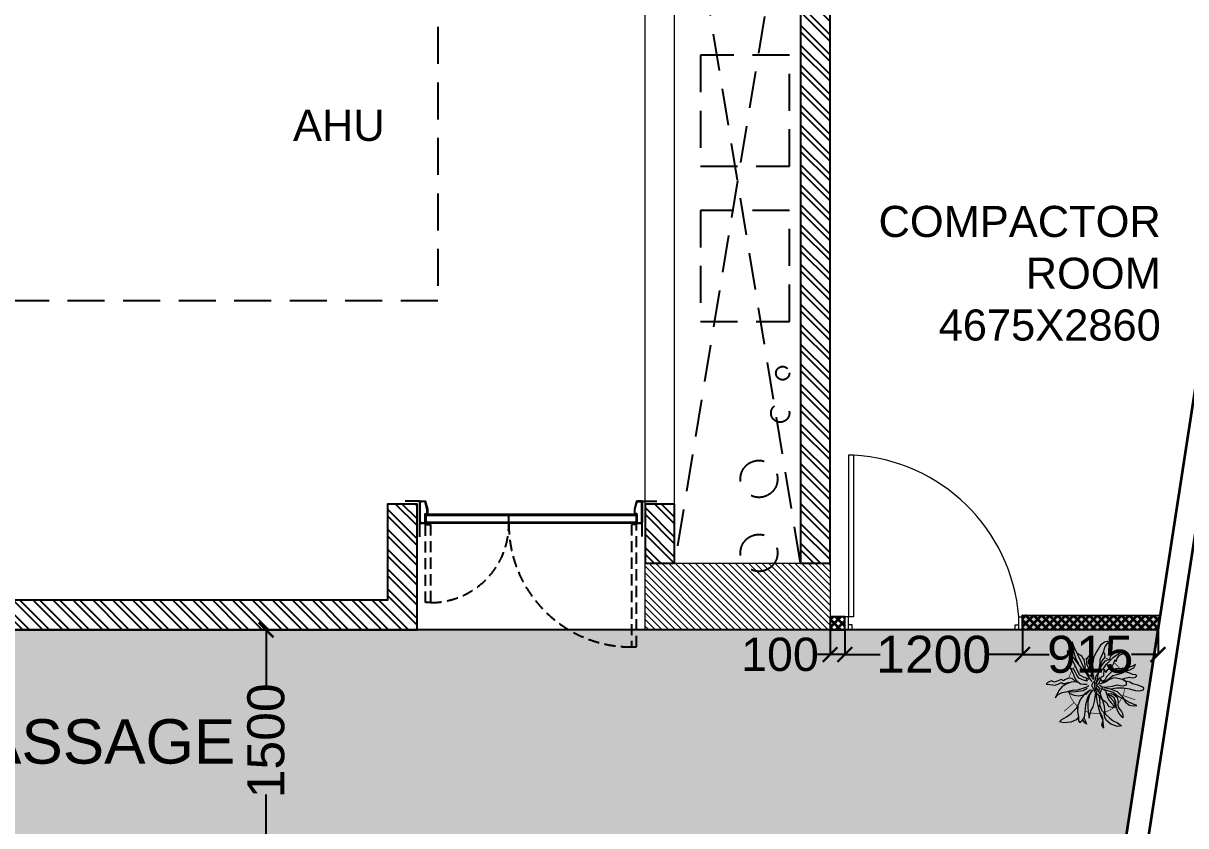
# Model space of a CAD drawing. Header units: millimetres. Extents: x 263321 to 4958806, y 33647 to 987811.
# Drawn here: x 2407852 to 2415704, y 467059 to 472483 of the extents above; entities that cross this region are included whole.
import ezdxf

# ---------------------------------------------------------------- set-up
doc = ezdxf.new("R2010")
doc.units = ezdxf.units.MM
doc.header["$PDMODE"] = 3
doc.linetypes.add('HIDDEN', pattern=[0.375, 0.25, -0.125])
for name, color, linetype, lineweight in [('A-GYPSUM PARTITION', 250, 'Continuous', 35), ('A-INDOOR PLANTS', 84, 'Continuous', 5), ('A-PLAN-COLUMN', 3, 'Continuous', 0), ('A-PLAN-RCC-HATCH', 8, 'Continuous', 13), ('A-PLAN-THIN', 251, 'Continuous', 15), ('Base 7th & 9th', 250, 'Continuous', 35), ('Doors', 7, 'Continuous', 13), ('I-FHP-G', 5, 'Continuous', 18)]:
    doc.layers.add(name, color=color, linetype=linetype, lineweight=lineweight)
for name, color, linetype in [('A-PLAN-DOOR', 7, 'Continuous'), ('A-PLAN-HIDDEN', 1, 'HIDDEN'), ('A-PLAN-WALL', 6, 'Continuous'), ('A-PLAN-WALL HATCH', 8, 'Continuous'), ('BULKHEAD', 253, 'HIDDEN'), ('CH - MAN', 8, 'Continuous'), ('DOOR', 5, 'Continuous'), ('FLOORING TOA', 7, 'Continuous'), ('PARTITION DIM.', 250, 'Continuous'), ('PARTITION GYPSUM', 250, 'Continuous'), ('TEXT', 250, 'Continuous')]:
    doc.layers.add(name, color=color, linetype=linetype)
doc.styles.add('ARIAL', font='arial.ttf')
doc.styles.get("Standard").update_dxf_attribs({"font": 'arial.ttf'})
doc.styles.add('TEXT @ 150', font='arial.ttf', dxfattribs={"height": 225})
doc.dimstyles.new('DIM @ 150', dxfattribs={"dimtxt": 225, "dimasz": 100, "dimexe": 1, "dimexo": 0, "dimgap": 0.5, "dimtad": 0, "dimdec": 0, "dimzin": 0, "dimdsep": 46, "dimtxsty": 'TEXT @ 150', "dimblk": 'ARCHTICK', "dimcen": -2, "dimclrd": 8, "dimclre": 8, "dimclrt": 7, "dimadec": 0, "dimazin": 0, "dimtfac": 1, "dimtdec": 0, "dimtofl": 0, "dimtmove": 0, "dimatfit": 3, "dimldrblk": 'OPEN90', "dimfxl": 1, "dimtolj": 1, "dimtzin": 0, "dimlwd": -1, "dimlwe": -1, "dimarcsym": 0})
pattern_1 = [(315, (-36049.69, -291334.46), (67.35192, 67.35192), []), (315, (-36049.69, -291379.36), (67.35192, 67.35192), [])]
pattern_2 = [(45, (13069.08, -8478.743), (-26.94076836, 26.94076836), []), (135, (13069.08, -8478.743), (-26.94076836, -26.94076836), [])]

# ---------------------------------------------------------------- blocks, each defined once
blk = doc.blocks.new('A$C3F28102C')
at = {"layer": 'A-PLAN-DOOR'}
h = blk.add_hatch(dxfattribs=at)
h.set_pattern_fill('ANSI31', color=256, style=0)
h.set_pattern_definition([(315, (-1529.3283, 1000.1135), (-0.44194174, -0.44194174), [])])
h.paths.add_polyline_path([(1.3, -14.9), (0, -14.9), (0, 0), (1.3, 0)])
h.paths.add_polyline_path([(1.3, 0.2), (1.3, 0), (0, 0), (0, 1.1, 0.115729)])
h.paths.add_polyline_path([(4.9, -14.9), (3.6, -14.9), (3.6, 0), (4.9, 0)])
h.paths.add_polyline_path([(4.9, 0), (3.6, 0), (3.6, 0.2, 0.115729), (4.9, 1.1)])
at = {"layer": 'A-PLAN-DOOR', "color": 2}
for points in [[(1.3, 0.2), (1.3, -14.9), (0, -14.9), (0, 1.1)], [(3.6, 0.2), (3.6, -14.9), (4.9, -14.9), (4.9, 1.1)]]:
    blk.add_lwpolyline(points, dxfattribs=at)
for radius in [3.42, 2.42]:
    blk.add_circle((2.5, 3.4), radius, dxfattribs=at)
blk = doc.blocks.new('Door 1500 mm')
at = {"layer": 'A-PLAN-DOOR'}
for p, q in [((-749, 144.7), (-749, 149.7)), ((749, 144.7), (749, 149.7)), ((710.4, 59.9), (-710.4, 59.9)), ((-710.4, 59.9), (-710.4, 0)), ((710.4, 53.4), (-710.4, 53.4)), ((710.4, 6.5), (-710.4, 6.5)), ((710.4, 0), (-710.4, 0)), ((-150, 0), (-150, 53.4)), ((710.4, 59.9), (710.4, 0))]:
    blk.add_line(p, q, dxfattribs=at)
for points in [[(-750, -90.3), (-750, -90.3), (-750, 149.7), (-851, 149.7)], [(750, -89.3), (750, 149.7), (851, 149.7)]]:
    blk.add_lwpolyline(points, dxfattribs=at)
for points in [[(-750, 8), (-749, 8), (-749, 141.7), (-750, 141.7)], [(-747.5, 1.5), (-715.6, 1.5), (-715.6, 63.4), (-700.6, 63.4), (-700.6, 94.6), (-715.2, 148.2), (-747.5, 148.2), (-747.5, 139.7), (-749, 139.7), (-749, 141.7), (-749, 149.7), (-714.1, 149.7), (-699.1, 94.8), (-699.1, 61.9), (-714.1, 61.9), (-714.1, 0), (-749, 0), (-749, 10), (-747.5, 10)], [(747.5, 1.5), (715.6, 1.5), (715.6, 63.4), (700.6, 63.4), (700.6, 94.6), (715.2, 148.2), (747.5, 148.2), (747.5, 139.7), (749, 139.7), (749, 141.7), (749, 149.7), (714.1, 149.7), (699.1, 94.8), (699.1, 61.9), (714.1, 61.9), (714.1, 0), (749, 0), (749, 10), (747.5, 10)], [(750, 8), (749, 8), (749, 141.7), (750, 141.7)]]:
    blk.add_lwpolyline(points, close=True, dxfattribs=at)
at = {"layer": 'A-PLAN-DOOR', "linetype": 'HIDDEN', "ltscale": 300}
for points in [[(-711.8, -7), (-678.8, -7), (-678.8, -534.8), (-711.8, -534.8)], [(711.8, -7), (678.8, -7), (678.8, -835.8), (711.8, -835.8)]]:
    blk.add_lwpolyline(points, close=True, dxfattribs=at)
for centre, radius, start, end in [((-678.8, -7), 528.9, 270, 0.75702), ((678.8, -7), 828.8, 179.51698, 270)]:
    blk.add_arc(centre, radius, start, end, dxfattribs=at)
at = {"layer": 'A-PLAN-DOOR', "extrusion": (0, 0, -1), "yscale": 0.9981851179673188, "zscale": -0.9981851179673188, "rotation": 180}
for p, xscale in [((714.1, 0), 0.9981851179673188), ((-714.1, 0), -0.9981851179673188)]:
    blk.add_blockref('A$C3F28102C', p, dxfattribs=dict(at, xscale=xscale))
blk = doc.blocks.new('AHU-3')
at = {"layer": 'A-PLAN-RCC-HATCH'}
h = blk.add_hatch(dxfattribs=at)
h.set_pattern_fill('ANSI31', color=256, scale=10, angle=360, style=0)
h.set_pattern_definition([(135, (405105.024, 180271.313), (22.4506403, 22.4506403), [])])
h.paths.add_polyline_path([(4000.3, -3384.5), (4000.3, -3834.5), (2750.3, -3834.5), (2750.3, -3384.5)])
at = {"layer": 'A-PLAN-WALL HATCH'}
h = blk.add_hatch(dxfattribs=at)
h.set_pattern_fill('ANSI32', color=256, scale=10, angle=-90, style=0)
h.set_pattern_definition(pattern_1)
h.paths.add_polyline_path([(-2549.7, 1790.5), (-2549.7, -2834.5), (-2349.7, -2834.5), (-2349.7, 1790.5)])
h = blk.add_hatch(dxfattribs=at)
h.set_pattern_fill('ANSI32', color=256, scale=10, angle=-90, style=0)
h.set_pattern_definition(pattern_1)
h.paths.add_polyline_path([(4000.3, 1790.5), (3800.3, 1790.5), (3800.3, -3384.5), (4000.3, -3384.5)])
h = blk.add_hatch(dxfattribs=at)
h.set_pattern_fill('ANSI32', color=256, scale=10, angle=-90, style=0)
h.set_pattern_definition(pattern_1)
h.paths.add_polyline_path([(-1549.7, -3834.5), (1210.3, -3834.5), (1210.3, -2984.5), (1010.3, -2984.5), (1010.3, -3634.5), (-1549.7, -3634.5)])
h = blk.add_hatch(dxfattribs=at)
h.set_pattern_fill('ANSI32', color=256, scale=10, angle=-90, style=0)
h.set_pattern_definition(pattern_1)
h.paths.add_polyline_path([(2950.3, -3384.5), (2950.3, -2984.5), (2750.3, -2984.5), (2750.3, -3384.5)])
at = {"layer": 'A-PLAN-COLUMN'}
blk.add_lwpolyline([(4000.3, -3384.5), (4000.3, -3834.5), (2750.3, -3834.5), (2750.3, -3384.5)], close=True, dxfattribs=at)
at = {"layer": 'A-PLAN-HIDDEN', "ltscale": 1000}
for p, q in [((3800.3, 1790.5), (2950.3, -3384.5)), ((3800.3, -3384.5), (2950.3, 1790.5))]:
    blk.add_line(p, q, dxfattribs=at)
for points in [[(3725.3, 1549.9), (3125.3, 1549.9), (3125.3, 349.9), (3725.3, 349.9)], [(1350.3, 990.5), (1350.3, -1609.5), (-1549.7, -1609.5), (-1549.7, 990.5)], [(3725.3, 49.6), (3125.3, 49.6), (3125.3, -700.4), (3725.3, -700.4)], [(3725.3, -1000), (3125.3, -1000), (3125.3, -1750), (3725.3, -1750)]]:
    blk.add_lwpolyline(points, close=True, dxfattribs=at)
for centre, radius in [((3680.2, -2099.3), 45.1), ((3663.5, -2369), 61.9), ((3520.3, -2814.1), 125), ((3520.3, -3314.1), 125)]:
    blk.add_circle(centre, radius, dxfattribs=at)
at = {"layer": 'A-PLAN-THIN'}
for p, q in [((2750.3, -2984.5), (2750.3, 1790.5)), ((2950.3, -2984.5), (2950.3, 1790.5))]:
    blk.add_line(p, q, dxfattribs=at)
at = {"layer": 'A-PLAN-WALL'}
for points in [[(-2549.7, 1790.5), (-2549.7, -2834.5), (-2349.7, -2834.5), (-2349.7, 1790.5), (-2549.7, 1790.5)], [(4000.3, 1790.5), (3800.3, 1790.5), (3800.3, -3384.5), (4000.3, -3384.5), (4000.3, 1790.5)], [(-1549.7, -3834.5), (1210.3, -3834.5), (1210.3, -2984.5), (1010.3, -2984.5), (1010.3, -3634.5), (-1549.7, -3634.5), (-1549.7, -3834.5)], [(2950.3, -3384.5), (2950.3, -2984.5), (2750.3, -2984.5), (2750.3, -3384.5), (2950.3, -3384.5)]]:
    blk.add_lwpolyline(points, dxfattribs=at)
at = {"layer": 'A-PLAN-DOOR'}
blk.add_blockref('Door 1500 mm', (1980.3, -3114.2), dxfattribs=at)
blk = doc.blocks.new('A$C78767D9F')
at = {"layer": 'Doors'}
for p, q in [((-81.2, 881.2), (-81.2, 900)), ((-14.4, 900), (-81.2, 900)), ((-14.4, 862.5), (-14.4, 900)), ((-14.4, 881.2), (-81.2, 881.2)), ((-40.6, 862.5), (-40.6, 881.2)), ((-14.4, 862.5), (-40.6, 862.5)), ((-900, 43.8), (-80.4, 43.8)), ((-900, 43.8), (-900, 18.8)), ((-900, 18.8), (-80.4, 18.8)), ((-81.2, 18.8), (-81.2, 0)), ((-14.4, 18.8), (-81.2, 18.8)), ((-14.4, 0), (-81.2, 0)), ((-80.4, 43.8), (-80.4, 18.8)), ((-14.4, 37.5), (-40.6, 37.5)), ((-40.6, 37.5), (-40.6, 18.8)), ((-14.4, 37.5), (-14.4, 0))]:
    blk.add_line(p, q, dxfattribs=at)
blk.add_arc((-9.4, -8), 892.1, 94.62081, 176.67471, dxfattribs=at)
blk = doc.blocks.new('A$C43C9543C')
at = {"layer": 'I-FHP-G', "linetype": 'ByBlock'}
blk.add_line((0, 0, 953.6), (0, 900, 953.6), dxfattribs=at)
at = {"layer": 'DOOR', "xscale": 0.9999929688532574, "yscale": 0.9999929688532574, "zscale": 0.9999929688532574, "rotation": 180}
blk.add_blockref('A$C78767D9F', (-14.4, 900, 953.6), dxfattribs=at)
blk = doc.blocks.new('PLANT_10')
at = {"layer": 'A-INDOOR PLANTS', "linetype": 'ByBlock', "lineweight": -2}
for p, q in [((13664.3, 7933.64), (13665.55, 7933.86)), ((13665.52, 7932.8), (13664.3, 7933.64)), ((13666.85, 7932.15), (13665.52, 7932.8)), ((13665.55, 7933.86), (13667.57, 7933.17)), ((13668.06, 7931.25), (13666.85, 7932.15)), ((13667.57, 7933.17), (13668.91, 7932.09)), ((13668.91, 7932.09), (13669.44, 7931.17)), ((13669.84, 7934.37), (13670.24, 7933.69)), ((13670, 7933.37), (13669.84, 7934.37)), ((13669.92, 7931.93), (13670.2, 7930.88)), ((13670.17, 7931.75), (13670, 7933.37)), ((13670.38, 7933.32), (13670.09, 7932.38)), ((13670.71, 7930.64), (13670.17, 7931.75)), ((13670.24, 7933.69), (13670.38, 7933.32)), ((13675.61, 7931.79), (13675.07, 7933.15)), ((13675.07, 7933.15), (13675.52, 7932.79)), ((13675.52, 7932.79), (13676.24, 7931.75)), ((13675.74, 7931.48), (13675.61, 7931.79)), ((13676.35, 7932.06), (13675.7, 7930.98)), ((13677.08, 7932.65), (13676.35, 7932.06)), ((13677.47, 7932.1), (13677.08, 7932.65)), ((13677.51, 7930.91), (13677.47, 7932.1)), ((13677.63, 7931.1), (13678.23, 7931.81)), ((13678.23, 7931.81), (13679.84, 7932.55)), ((13679.84, 7932.55), (13681.95, 7932.8)), ((13682.61, 7931.75), (13681.13, 7930.96)), ((13681.95, 7932.8), (13683.34, 7932.46)), ((13683.34, 7932.46), (13682.61, 7931.75)), ((13663.89, 7930.62), (13663.94, 7931.25)), ((13663.98, 7929.88), (13663.89, 7930.62)), ((13663.94, 7931.25), (13664.46, 7930.64)), ((13664.31, 7929.26), (13663.98, 7929.88)), ((13664.83, 7928.65), (13664.31, 7929.26)), ((13664.46, 7930.64), (13665.11, 7929.79)), ((13665.28, 7928.1), (13664.83, 7928.65)), ((13665.11, 7929.79), (13665.57, 7928.86)), ((13665.49, 7927.36), (13665.28, 7928.1)), ((13665.57, 7928.86), (13665.92, 7927.75)), ((13666.78, 7926.15), (13666.1, 7928.13)), ((13666.41, 7927.95), (13667.1, 7928.09)), ((13666.55, 7927.7), (13666.41, 7927.95)), ((13667.1, 7928.09), (13668.23, 7927.82)), ((13669.22, 7930.1), (13668.06, 7931.25)), ((13669.5, 7929.11), (13669.22, 7930.1)), ((13669.44, 7931.17), (13669.67, 7929.74)), ((13669.61, 7927.61), (13669.5, 7929.11)), ((13669.67, 7929.74), (13670.38, 7928.94)), ((13670.2, 7930.88), (13670.87, 7929.52)), ((13670.38, 7928.94), (13670.87, 7927.46)), ((13671.34, 7928.22), (13670.71, 7930.64)), ((13671.22, 7927.97), (13670.89, 7926.71)), ((13671.83, 7926.61), (13671.34, 7928.22)), ((13672.98, 7927.9), (13672.59, 7926.26)), ((13673.75, 7929.11), (13672.98, 7927.9)), ((13674.25, 7931.31), (13673.75, 7929.11)), ((13674.5, 7929.32), (13674.25, 7931.31)), ((13674.66, 7928.01), (13674.5, 7929.32)), ((13674.66, 7926.07), (13674.66, 7928.01)), ((13675.33, 7928.59), (13675.25, 7927.09)), ((13675.7, 7930.98), (13675.33, 7928.59)), ((13677.81, 7929.36), (13677.51, 7930.91)), ((13677.68, 7927.48), (13677.81, 7929.36)), ((13678.15, 7928.3), (13677.74, 7927.54)), ((13679.73, 7929.85), (13678.15, 7928.3)), ((13681.13, 7930.96), (13679.73, 7929.85)), ((13660.8, 7927.59), (13659.68, 7927.43)), ((13659.68, 7927.43), (13660.5, 7927.14)), ((13660.5, 7927.14), (13661.89, 7926.5)), ((13661.87, 7927.37), (13660.8, 7927.59)), ((13663.15, 7926.41), (13661.87, 7927.37)), ((13661.89, 7926.5), (13663.36, 7925.67)), ((13664.14, 7924.69), (13663.15, 7926.41)), ((13663.93, 7925.43), (13665.64, 7924.49)), ((13665.68, 7923.17), (13664.14, 7924.69)), ((13665.34, 7926.29), (13665.49, 7927.36)), ((13665.63, 7924.92), (13665.34, 7926.29)), ((13666.59, 7924.2), (13665.63, 7924.92)), ((13665.64, 7924.49), (13666.92, 7923.46)), ((13665.92, 7927.75), (13666.08, 7926.44)), ((13666.08, 7926.44), (13666.56, 7925.08)), ((13667.52, 7926.61), (13666.55, 7927.7)), ((13666.56, 7925.08), (13667.46, 7924.48)), ((13667.75, 7925.11), (13666.78, 7926.15)), ((13667.46, 7924.48), (13668.78, 7924.02)), ((13668.16, 7925.94), (13667.52, 7926.61)), ((13668.46, 7924.26), (13667.75, 7925.11)), ((13668.63, 7925.01), (13668.16, 7925.94)), ((13668.23, 7927.82), (13668.63, 7926.95)), ((13668.63, 7926.95), (13668.89, 7926.59)), ((13668.78, 7924.21), (13668.63, 7925.01)), ((13668.89, 7926.59), (13669.47, 7926.23)), ((13669.47, 7926.23), (13670.42, 7925.51)), ((13670.3, 7925.56), (13669.61, 7927.61)), ((13670.91, 7923.83), (13670.3, 7925.56)), ((13670.42, 7925.51), (13670.77, 7924.58)), ((13670.77, 7924.58), (13670.8, 7923.45)), ((13670.89, 7926.71), (13671.08, 7924.65)), ((13671.08, 7924.65), (13671.73, 7923.79)), ((13672.14, 7924.62), (13671.83, 7926.61)), ((13672.06, 7923.18), (13672.14, 7924.62)), ((13672.45, 7924.82), (13672.17, 7923.5)), ((13672.59, 7926.26), (13672.45, 7924.82)), ((13674.69, 7924.95), (13673.26, 7922.65)), ((13674.15, 7924.18), (13674.66, 7926.07)), ((13675.25, 7927.09), (13674.69, 7924.95)), ((13676.27, 7924.31), (13675.1, 7923.9)), ((13675.72, 7924.04), (13676.86, 7925.51)), ((13677.52, 7924.47), (13676.27, 7924.31)), ((13676.86, 7925.51), (13677.68, 7927.48)), ((13678.84, 7924.26), (13677.52, 7924.47)), ((13683.45, 7922.71), (13684.69, 7925.06)), ((13684.69, 7925.06), (13683.72, 7924.1)), ((13657.58, 7922.61), (13657.47, 7922.11)), ((13657.47, 7922.11), (13657.98, 7921.75)), ((13658.75, 7922.96), (13657.58, 7922.61)), ((13657.98, 7921.75), (13659.37, 7921.23)), ((13660.13, 7922.88), (13658.75, 7922.96)), ((13659.37, 7921.23), (13661.01, 7920.78)), ((13661.89, 7922.37), (13660.13, 7922.88)), ((13661.01, 7920.78), (13661.83, 7920.31)), ((13663.84, 7922.05), (13661.89, 7922.37)), ((13663.8, 7921.43), (13662.81, 7921.09)), ((13662.81, 7921.09), (13662.83, 7920.27)), ((13664.68, 7921.27), (13663.8, 7921.43)), ((13665.78, 7921.99), (13663.84, 7922.05)), ((13665.62, 7921.11), (13664.68, 7921.27)), ((13667.05, 7921.53), (13665.62, 7921.11)), ((13667.77, 7922.3), (13665.68, 7923.17)), ((13667.58, 7922.29), (13665.78, 7921.99)), ((13667.48, 7923.79), (13666.59, 7924.2)), ((13666.92, 7923.46), (13668.56, 7922.95)), ((13668.6, 7921.76), (13667.05, 7921.53)), ((13668.73, 7923.83), (13667.48, 7923.79)), ((13669.6, 7921.92), (13667.77, 7922.3)), ((13668.56, 7922.95), (13670.21, 7922.37)), ((13670.04, 7921.8), (13668.6, 7921.76)), ((13669.19, 7922.84), (13668.78, 7924.21)), ((13670.21, 7922.37), (13669.19, 7922.84)), ((13669.27, 7920.34), (13670.76, 7920.76)), ((13671.05, 7921.21), (13670.04, 7921.8)), ((13670.8, 7923.45), (13670.51, 7922.57)), ((13670.51, 7922.57), (13670.59, 7922.07)), ((13670.76, 7920.76), (13671.63, 7920.91)), ((13671.43, 7923.29), (13670.91, 7923.83)), ((13671.13, 7922.84), (13671.09, 7922.15)), ((13671.09, 7922.15), (13671.48, 7921.72)), ((13671.18, 7923.34), (13671.13, 7922.84)), ((13671.62, 7923.1), (13671.18, 7923.34)), ((13671.81, 7921.11), (13671.26, 7920.59)), ((13671.48, 7921.72), (13671.99, 7921.43)), ((13671.64, 7922.67), (13671.62, 7923.1)), ((13672.22, 7921.87), (13671.64, 7922.67)), ((13672.13, 7920.93), (13671.68, 7919.17)), ((13672.23, 7921.5), (13671.81, 7921.11)), ((13671.96, 7920.24), (13672.13, 7920.93)), ((13671.99, 7921.43), (13672.23, 7921.5)), ((13672.41, 7921.94), (13672.06, 7923.18)), ((13672.39, 7922.69), (13672.67, 7923.45)), ((13672.6, 7921.76), (13672.39, 7922.69)), ((13672.5, 7923.07), (13672.96, 7922.33)), ((13672.63, 7920.7), (13672.6, 7921.76)), ((13672.96, 7922.33), (13673.37, 7921.28)), ((13673.37, 7921.28), (13673.08, 7920.52)), ((13673.26, 7922.65), (13674.15, 7924.18)), ((13673.83, 7922.61), (13675.72, 7924.04)), ((13675.1, 7923.9), (13673.83, 7922.61)), ((13674.98, 7921.77), (13674.36, 7921.37)), ((13675.88, 7920.92), (13674.81, 7920.89)), ((13674.9, 7922.2), (13676.06, 7922.99)), ((13676.34, 7922.25), (13674.98, 7921.77)), ((13676.88, 7920.82), (13675.88, 7920.92)), ((13676.06, 7922.99), (13678.3, 7923.31)), ((13677.83, 7922.6), (13676.34, 7922.25)), ((13677.71, 7920.16), (13676.88, 7920.82)), ((13679.32, 7922.77), (13677.83, 7922.6)), ((13678.3, 7923.31), (13680.55, 7923.37)), ((13680.16, 7923.8), (13678.84, 7924.26)), ((13681.24, 7923.21), (13679.32, 7922.77)), ((13679.71, 7920.28), (13681.07, 7920.83)), ((13680.55, 7923.37), (13680.16, 7923.8)), ((13681.07, 7920.83), (13682.48, 7921.62)), ((13682.55, 7923.5), (13681.24, 7923.21)), ((13682.48, 7921.62), (13683.45, 7922.71)), ((13683.72, 7924.1), (13682.55, 7923.5)), ((13683.57, 7920.84), (13682.83, 7920.44)), ((13684.62, 7921.25), (13683.57, 7920.84)), ((13685.5, 7921.09), (13684.62, 7921.25)), ((13686.31, 7920.99), (13685.5, 7921.09)), ((13687.38, 7920.89), (13686.31, 7920.99)), ((13686.83, 7920.31), (13687.38, 7920.89)), ((13660.07, 7918.81), (13659.64, 7918.36)), ((13659.64, 7918.36), (13659.9, 7918.06)), ((13659.9, 7918.06), (13660.84, 7917.9)), ((13660.87, 7918.96), (13660.07, 7918.81)), ((13660.84, 7917.9), (13662.11, 7917.44)), ((13661.88, 7918.81), (13660.87, 7918.96)), ((13661.83, 7920.31), (13663.03, 7920.03)), ((13663.31, 7919.04), (13661.88, 7918.81)), ((13662.11, 7917.44), (13663.3, 7917.1)), ((13662.83, 7920.27), (13663.86, 7919.55)), ((13664.23, 7917.5), (13663.06, 7916.97)), ((13664.11, 7919.31), (13663.31, 7919.04)), ((13663.86, 7919.55), (13664.86, 7919.27)), ((13665.78, 7917.92), (13664.23, 7917.5)), ((13664.86, 7919.27), (13666.62, 7918.95)), ((13666.96, 7918.21), (13665.78, 7917.92)), ((13666.62, 7918.95), (13668.04, 7919.49)), ((13668.12, 7919.18), (13666.96, 7918.21)), ((13667.18, 7916.97), (13667.91, 7917.68)), ((13667.91, 7917.68), (13668.95, 7918.64)), ((13668.04, 7919.49), (13669.27, 7920.34)), ((13669.16, 7919.84), (13668.12, 7919.18)), ((13669.17, 7917.34), (13668.57, 7916.44)), ((13668.95, 7918.64), (13669.3, 7919.47)), ((13670.21, 7920.25), (13669.16, 7919.84)), ((13669.64, 7916.29), (13669.17, 7917.34)), ((13669.3, 7919.47), (13669.66, 7919.79)), ((13669.7, 7918.36), (13669.64, 7916.29)), ((13669.66, 7919.79), (13670.28, 7920)), ((13670.51, 7918.69), (13669.7, 7918.36)), ((13670.99, 7917.21), (13669.83, 7916.11)), ((13670.28, 7920), (13670.74, 7919.32)), ((13670.74, 7919.32), (13670.51, 7918.69)), ((13671.26, 7920.59), (13670.79, 7919.64)), ((13670.79, 7919.64), (13670.87, 7919.02)), ((13670.87, 7919.02), (13671.48, 7919.53)), ((13671.3, 7917.34), (13671.14, 7916.21)), ((13672.07, 7918.49), (13671.3, 7917.34)), ((13671.68, 7919.17), (13671.35, 7917.59)), ((13671.48, 7919.53), (13671.96, 7920.24)), ((13672.41, 7919.94), (13672.07, 7918.49)), ((13672.59, 7920.01), (13672.63, 7920.7)), ((13673.08, 7920.52), (13672.59, 7920.01)), ((13672.59, 7920.01), (13672.59, 7920.01)), ((13672.8, 7919.26), (13673.05, 7919.46)), ((13673.23, 7917.34), (13672.81, 7919.14)), ((13673.05, 7919.46), (13673.38, 7918.65)), ((13673.38, 7918.65), (13673.05, 7917.27)), ((13673.05, 7917.27), (13673.39, 7916.28)), ((13673.14, 7916.33), (13673.23, 7917.34)), ((13673.34, 7920.09), (13674.25, 7918.87)), ((13673.62, 7916.97), (13673.65, 7918.1)), ((13673.65, 7918.1), (13674.07, 7918.55)), ((13674.07, 7918.55), (13674.59, 7917.88)), ((13674.25, 7918.87), (13675.37, 7917.15)), ((13674.36, 7919.37), (13675.18, 7919.27)), ((13675.06, 7918.96), (13674.36, 7919.37)), ((13674.59, 7917.88), (13675.45, 7916.53)), ((13674.84, 7920.01), (13675.66, 7919.79)), ((13675.18, 7919.27), (13674.84, 7920.01)), ((13675.88, 7918.73), (13675.06, 7918.96)), ((13675.66, 7919.79), (13676.48, 7919.5)), ((13677.21, 7918.02), (13675.88, 7918.73)), ((13676.48, 7919.5), (13677.37, 7919.03)), ((13677.74, 7917.16), (13677.21, 7918.02)), ((13677.37, 7919.03), (13678.02, 7918.11)), ((13677.64, 7920.41), (13678.21, 7920.24)), ((13678.35, 7919.62), (13677.71, 7920.16)), ((13678.02, 7918.11), (13678.55, 7917.12)), ((13678.21, 7920.24), (13679.71, 7920.28)), ((13678.88, 7918.7), (13678.35, 7919.62)), ((13678.4, 7920.12), (13679.43, 7919.21)), ((13679.16, 7917.64), (13678.88, 7918.7)), ((13679.63, 7916.72), (13679.16, 7917.64)), ((13679.43, 7919.21), (13680.56, 7919.12)), ((13680.7, 7920.44), (13679.83, 7920.29)), ((13680.56, 7919.12), (13681.67, 7919.59)), ((13681.63, 7920.72), (13680.7, 7920.44)), ((13682.32, 7920.68), (13681.63, 7920.72)), ((13681.67, 7919.59), (13682.09, 7919.92)), ((13682.09, 7919.92), (13682.86, 7919.5)), ((13682.83, 7920.44), (13682.32, 7920.68)), ((13682.86, 7919.5), (13683.72, 7919.84)), ((13683.72, 7919.84), (13684.96, 7920.26)), ((13684.96, 7920.26), (13685.72, 7919.9)), ((13685.72, 7919.9), (13686.83, 7920.31)), ((13660.59, 7915.89), (13660, 7914.93)), ((13660, 7914.93), (13660.98, 7915.4)), ((13661.76, 7916.49), (13660.59, 7915.89)), ((13660.98, 7915.4), (13662.78, 7916.02)), ((13663.06, 7916.97), (13661.76, 7916.49)), ((13662.78, 7916.02), (13664.21, 7916.12)), ((13664.21, 7916.12), (13665.96, 7916.24)), ((13665.96, 7913.93), (13665.68, 7912.98)), ((13665.96, 7916.24), (13667.18, 7916.97)), ((13666.23, 7913.31), (13665.96, 7913.93)), ((13666.64, 7914.45), (13666.23, 7913.31)), ((13667.05, 7915.34), (13666.64, 7914.45)), ((13667.91, 7913.74), (13666.75, 7912.64)), ((13668.08, 7916.24), (13667.05, 7915.34)), ((13668.94, 7914.77), (13667.91, 7913.74)), ((13668.57, 7916.44), (13668.08, 7916.24)), ((13668.6, 7913.57), (13669.46, 7913.91)), ((13669.83, 7916.11), (13668.94, 7914.77)), ((13669.46, 7913.91), (13670.25, 7914.87)), ((13670.28, 7913.81), (13669.74, 7913.17)), ((13670.25, 7914.87), (13670.67, 7915.51)), ((13670.57, 7914.63), (13670.28, 7913.81)), ((13670.66, 7915.76), (13670.57, 7914.63)), ((13671, 7916.83), (13670.66, 7915.76)), ((13670.89, 7914.39), (13670.85, 7913.39)), ((13671.14, 7916.21), (13670.89, 7914.39)), ((13672.82, 7912.57), (13673.19, 7914.65)), ((13673.19, 7914.65), (13673.14, 7916.33)), ((13673.39, 7916.28), (13673.99, 7915.17)), ((13674.46, 7916), (13673.62, 7916.97)), ((13673.99, 7915.17), (13674.45, 7914.5)), ((13674.45, 7914.5), (13674.29, 7913.43)), ((13675.07, 7914.64), (13674.46, 7916)), ((13675.05, 7913.2), (13675.07, 7914.64)), ((13675.37, 7917.15), (13676.51, 7914.43)), ((13675.45, 7916.53), (13675.49, 7915.15)), ((13675.49, 7915.15), (13675.66, 7913.78)), ((13675.66, 7913.78), (13676.51, 7912.31)), ((13676.2, 7916.49), (13680.43, 7910.93)), ((13676.51, 7914.43), (13677.64, 7912.15)), ((13678.23, 7913.49), (13677.5, 7914.65)), ((13678.55, 7915.31), (13677.74, 7917.16)), ((13678.55, 7917.12), (13678.95, 7916.45)), ((13679.87, 7912.72), (13678.55, 7915.31)), ((13678.95, 7916.45), (13679.96, 7916.04)), ((13679.96, 7916.04), (13679.63, 7916.72)), ((13663.85, 7911.49), (13662.54, 7911.32)), ((13662.54, 7911.32), (13663.74, 7911.04)), ((13664.86, 7911.27), (13663.74, 7910.98)), ((13663.74, 7911.04), (13664.74, 7910.89)), ((13664.9, 7912.02), (13663.85, 7911.49)), ((13664.74, 7910.89), (13666.42, 7911.25)), ((13665.77, 7911.92), (13664.86, 7911.27)), ((13665.68, 7912.98), (13664.9, 7912.02)), ((13666.75, 7912.64), (13665.77, 7911.92)), ((13666.42, 7911.25), (13667.52, 7912.04)), ((13667.52, 7912.04), (13667.93, 7912.86)), ((13667.93, 7912.86), (13668.04, 7913.36)), ((13668.04, 7913.36), (13668.6, 7913.57)), ((13669.87, 7910.98), (13669.29, 7909.4)), ((13669.74, 7913.17), (13669.38, 7912.4)), ((13669.38, 7912.4), (13669.4, 7911.78)), ((13669.4, 7911.78), (13669.6, 7911.35)), ((13669.6, 7911.35), (13669.87, 7910.92)), ((13670.85, 7913.39), (13669.87, 7910.98)), ((13670.74, 7908.94), (13671.87, 7910.85)), ((13671.87, 7910.85), (13672.82, 7912.57)), ((13673.82, 7912.54), (13673.22, 7911.71)), ((13673.22, 7911.71), (13674.45, 7912.43)), ((13674.29, 7913.43), (13673.82, 7912.54)), ((13674.45, 7912.43), (13675.05, 7913.2)), ((13676.51, 7912.31), (13677.72, 7911.66)), ((13677.64, 7912.15), (13678.78, 7909.62)), ((13678.64, 7912.18), (13678.23, 7913.49)), ((13679.05, 7910.95), (13678.64, 7912.18)), ((13679.17, 7909.14), (13679.05, 7910.95)), ((13680.85, 7911.31), (13679.87, 7912.72)), ((13680.43, 7910.93), (13680.94, 7910.69)), ((13680.94, 7910.69), (13680.85, 7911.31)), ((13668.63, 7908.5), (13668.45, 7908.06)), ((13668.45, 7908.06), (13668.77, 7907.88)), ((13669.29, 7909.4), (13668.63, 7908.5)), ((13668.77, 7907.88), (13669.52, 7908.09)), ((13669.52, 7908.09), (13670.74, 7908.94)), ((13678.78, 7909.62), (13679.4, 7907.89)), ((13679.4, 7907.89), (13679.17, 7909.14))]:
    blk.add_line(p, q, dxfattribs=at)
at = {"layer": 'A-INDOOR PLANTS', "linetype": 'Continuous', "lineweight": 18, "ltscale": 0.5, "const_width": 0.2}
for points in [[(13669.4, 7929.47, 0.116285), (13665.96, 7927.44)], [(13673.88, 7929.67, 0.090884), (13670.74, 7929.78)], [(13675.42, 7929.17, 0.028901), (13674.47, 7929.51)], [(13664.08, 7924.79, 0.079562), (13663.34, 7922.14)], [(13665.42, 7926.87, 0.0574), (13664.3, 7925.23)], [(13680.37, 7923.57, 0.141213), (13677.8, 7927.66)], [(13680.68, 7920.44, 0.006998), (13680.7, 7920.68)], [(13663.38, 7919.89, 0.022707), (13663.53, 7919.11)], [(13679.57, 7916.84, 0.070954), (13680.47, 7919.13)], [(13664.86, 7916.17, 0.072973), (13666.59, 7914.33)], [(13677.6, 7914.49, 0.002611), (13677.67, 7914.55)], [(13678.52, 7915.38, 0.034437), (13679.25, 7916.33)], [(13668.08, 7913.38, 0.04589), (13669.56, 7912.79)], [(13672.77, 7912.48, 0.032284), (13673.88, 7912.65)], [(13674.83, 7912.92, 0.033376), (13675.9, 7913.37)]]:
    blk.add_lwpolyline(points, format="xyb", dxfattribs=at)
for points in [[(13678.83, 7926.57), (13681.9, 7929.19)], [(13663.9, 7924.37), (13660.1, 7925.72)], [(13673.27, 7912.54), (13674, 7908.57)]]:
    blk.add_lwpolyline(points, dxfattribs=at)
at = {"layer": 'A-INDOOR PLANTS', "linetype": 'Continuous', "lineweight": 18, "ltscale": 0.5}
blk.add_arc((13672, 7921.16), 8.71, 12.4792, 14.7067, dxfattribs=at)
blk = doc.blocks.new('_ArchTick')
at = {"color": 0, "linetype": 'ByBlock', "const_width": 0.15}
blk.add_lwpolyline([(-0.5, -0.5), (0.5, 0.5)], dxfattribs=at)
blk = doc.blocks.new('*D504')
at = {"layer": 'Defpoints', "color": 0, "transparency": 16777216}
for p in [(2413401.6, 468383.1), (2414601.5, 468383.9, -316), (2414601.5, 468216.4)]:
    blk.add_point(p, dxfattribs=at)
at = {"layer": 'PARTITION DIM.', "color": 8, "transparency": 16777216}
for p, q in [((2413401.6, 468383.1), (2413401.6, 468215.4)), ((2414601.5, 468383.9), (2414601.5, 468215.4)), ((2413401.6, 468216.4), (2413640, 468216.4)), ((2414601.5, 468216.4), (2414363.2, 468216.4))]:
    blk.add_line(p, q, dxfattribs=at)
at = {"layer": 'PARTITION DIM.', "color": 8, "transparency": 16777216, "xscale": 100, "yscale": 100, "zscale": 100, "rotation": 180}
blk.add_blockref('_ArchTick', (2413401.6, 468216.4), dxfattribs=at)
at = {"layer": 'PARTITION DIM.', "color": 8, "transparency": 16777216, "xscale": 100, "yscale": 100, "zscale": 100}
blk.add_blockref('_ArchTick', (2414601.5, 468216.4), dxfattribs=at)
at = {"layer": 'PARTITION DIM.', "color": 7, "transparency": 16777216, "insert": (2414001.6, 468216.4), "char_height": 250, "attachment_point": 5}
blk.add_mtext('\\A1;1200', dxfattribs=at)
blk = doc.blocks.new('_Open90')
at = {"color": 0, "linetype": 'ByBlock'}
for p, q in [((0, 0), (-1, 0)), ((-0.5, 0.5), (0, 0)), ((0, 0), (-0.5, -0.5))]:
    blk.add_line(p, q, dxfattribs=at)
blk = doc.blocks.new('*D505')
at = {"layer": 'Defpoints', "color": 0, "transparency": 16777216}
for p in [(2414601.5, 468383.9, -316), (2415516.9, 468383.1), (2415516.9, 468216.4)]:
    blk.add_point(p, dxfattribs=at)
at = {"layer": 'PARTITION DIM.', "color": 8, "transparency": 16777216}
for p, q in [((2414601.5, 468383.9), (2414601.5, 468215.4)), ((2415516.9, 468383.1), (2415516.9, 468215.4)), ((2414601.5, 468216.4), (2414781.6, 468216.4)), ((2415516.9, 468216.4), (2415336.8, 468216.4))]:
    blk.add_line(p, q, dxfattribs=at)
at = {"layer": 'PARTITION DIM.', "color": 8, "transparency": 16777216, "xscale": 100, "yscale": 100, "zscale": 100, "rotation": 180}
blk.add_blockref('_ArchTick', (2414601.5, 468216.4), dxfattribs=at)
at = {"layer": 'PARTITION DIM.', "color": 8, "transparency": 16777216, "xscale": 100, "yscale": 100, "zscale": 100}
blk.add_blockref('_ArchTick', (2415516.9, 468216.4), dxfattribs=at)
at = {"layer": 'PARTITION DIM.', "color": 7, "transparency": 16777216, "insert": (2415059.2, 468216.4), "char_height": 250, "attachment_point": 5}
blk.add_mtext('\\A1;915', dxfattribs=at)
blk = doc.blocks.new('*D658')
at = {"layer": 'Defpoints', "color": 0, "transparency": 16777216}
for p in [(2409491.6, 468383.1), (2409496.3, 468383.1), (2409496.3, 466883.1)]:
    blk.add_point(p, dxfattribs=at)
at = {"layer": 'PARTITION DIM.', "color": 8, "transparency": 16777216}
for p, q in [((2409496.3, 468383.1), (2409490.6, 468383.1)), ((2409491.6, 468383.1), (2409491.6, 467994.7)), ((2409491.6, 466883.1), (2409491.6, 467271.5)), ((2409496.3, 466883.1), (2409490.6, 466883.1))]:
    blk.add_line(p, q, dxfattribs=at)
at = {"layer": 'PARTITION DIM.', "color": 8, "transparency": 16777216, "xscale": 100, "yscale": 100, "zscale": 100}
for p, rotation in [((2409491.6, 468383.1), 90), ((2409491.6, 466883.1), 270)]:
    blk.add_blockref('_ArchTick', p, dxfattribs=dict(at, rotation=rotation))
at = {"layer": 'PARTITION DIM.', "color": 7, "transparency": 16777216, "insert": (2409491.6, 467633.1), "char_height": 250, "attachment_point": 5, "rotation": 90}
blk.add_mtext('\\A1;1500', dxfattribs=at)
blk = doc.blocks.new('*D728')
at = {"layer": 'Defpoints', "color": 0, "transparency": 16777216}
for p in [(2413301.6, 468383.1), (2413401.6, 468383.1), (2413301.6, 468216.4)]:
    blk.add_point(p, dxfattribs=at)
at = {"layer": 'PARTITION DIM.', "color": 8, "transparency": 16777216}
for p, q in [((2413301.6, 468383.1), (2413301.6, 468215.4)), ((2413401.6, 468383.1), (2413401.6, 468215.4)), ((2413301.6, 468216.4), (2413201.6, 468216.4)), ((2413401.6, 468216.4), (2413301.6, 468216.4))]:
    blk.add_line(p, q, dxfattribs=at)
at = {"layer": 'PARTITION DIM.', "color": 8, "transparency": 16777216, "xscale": 100, "yscale": 100, "zscale": 100, "rotation": 180}
blk.add_blockref('_ArchTick', (2413301.6, 468216.4), dxfattribs=at)
at = {"layer": 'PARTITION DIM.', "color": 8, "transparency": 16777216, "xscale": 100, "yscale": 100, "zscale": 100}
blk.add_blockref('_ArchTick', (2413401.6, 468216.4), dxfattribs=at)
at = {"layer": 'PARTITION DIM.', "color": 7, "transparency": 16777216, "insert": (2412963.5, 468216.4), "char_height": 225, "attachment_point": 5, "style": 'TEXT @ 150'}
blk.add_mtext('\\A1;100', dxfattribs=at)

msp = doc.modelspace()

# ---------------------------------------------------------------- hatches: boundary and pattern name
at = {"layer": 'A-GYPSUM PARTITION', "true_color": 0x636466}
h = msp.add_hatch(dxfattribs=at)
h.set_pattern_fill('ANSI37', color=251, scale=12)
h.set_pattern_definition(pattern_2)
h.paths.add_polyline_path([(2413401.6, 468472.3), (2413301.6, 468472.3), (2413301.6, 468383.1), (2413401.6, 468383.1)])
h = msp.add_hatch(dxfattribs=at)
h.set_pattern_fill('ANSI37', color=251, scale=12)
h.set_pattern_definition(pattern_2)
h.paths.add_polyline_path([(2415516.9, 468383.1), (2414601.5, 468383.1), (2414601.5, 468481.7), (2415531.8, 468479.8)])
at = {"layer": 'FLOORING TOA', "true_color": 0xc7c8ca}
h = msp.add_hatch(dxfattribs=at)
h.set_pattern_fill('EARTH', color=9, scale=120)
edge = h.paths.add_edge_path()
edge.add_line((2399150.3, 470683.1), (2406751.6, 470683.1))
edge.add_line((2406751.6, 470683.1), (2406751.6, 489283.1))
edge.add_line((2406751.6, 489283.1), (2406777, 491421.9))
edge.add_line((2406777, 491421.9), (2410711.6, 491383.1))
edge.add_line((2410711.6, 491383.1), (2410711.6, 490662.8))
edge.add_line((2410711.6, 490662.8), (2412251.6, 490662.8))
edge.add_line((2412251.6, 490662.8), (2412251.6, 491383.1))
edge.add_line((2412251.6, 491383.1), (2413501.6, 491383.1))
edge.add_line((2413501.6, 491383.1), (2413501.6, 490641.9))
edge.add_line((2413501.6, 490641.9), (2414541.6, 490641.9))
edge.add_line((2414541.6, 490641.9), (2414541.6, 491383.1))
edge.add_line((2414541.6, 491383.1), (2419059.8, 491383.1))
edge.add_line((2419059.8, 491383.1), (2419290.9, 492883.1))
edge.add_line((2419290.9, 492883.1), (2413191.6, 492883.1))
edge.add_line((2413191.6, 492883.1), (2413191.6, 495458.2))
edge.add_line((2413191.6, 495458.2), (2416206.2, 495458.2))
edge.add_line((2416206.2, 495458.2), (2416206.2, 496558.2))
edge.add_line((2416206.2, 496558.2), (2413191.6, 496558.2))
edge.add_line((2413191.6, 496558.2), (2413191.6, 498963.1))
edge.add_line((2413191.6, 498963.1), (2411651.6, 498963.1))
edge.add_line((2411651.6, 498963.1), (2411651.6, 492883.1))
edge.add_line((2411651.6, 492883.1), (2404451.6, 492883.1))
edge.add_line((2404451.6, 492883.1), (2404452.6, 502283.1))
edge.add_line((2404452.6, 502283.1), (2402951.6, 502283.1))
edge.add_line((2402951.6, 502283.1), (2402951.4, 497183.5))
edge.add_line((2402951.4, 497183.5), (2402951.6, 497133.1))
edge.add_line((2402951.6, 497133.1), (2399951.6, 497133.1))
edge.add_line((2399951.6, 497133.1), (2399951.6, 505326.9))
edge.add_arc((2397396.4, -38564.5), 543897.4, 89.730828, 95.307778)
edge.add_line((2347082.8, 503000.8), (2347082.9, 472483.1))
edge.add_line((2347082.9, 472483.1), (2343851.6, 472483.1))
edge.add_line((2343851.6, 472483.1), (2343851.6, 458383.2))
edge.add_line((2343851.6, 458383.2), (2354252.4, 458383.2))
edge.add_line((2354252.4, 458383.2), (2354252.7, 455753.4))
edge.add_arc((2374151.3, 141679.3), 314703.8, 88.069715, 93.625218, ccw=False)
edge.add_line((2384751.6, 456204.5), (2384751.6, 459200.3))
edge.add_line((2384751.6, 459200.3), (2394751.8, 459200.3))
edge.add_line((2394751.8, 459200.3), (2394749.6, 457484.3))
edge.add_line((2394749.6, 457484.3), (2395751.6, 457483.1))
edge.add_line((2395751.6, 457483.1), (2395751.6, 458383.1))
edge.add_line((2395751.6, 458383.1), (2396651.6, 458383.1))
edge.add_line((2396651.6, 458383.1), (2396651.6, 459197.4))
edge.add_line((2396651.6, 459197.4), (2399811.2, 459198))
edge.add_line((2399811.2, 459198), (2399811.2, 460833.1))
edge.add_line((2399811.2, 460833.1), (2398551.6, 460833.1))
edge.add_line((2398551.6, 460833.1), (2398551.6, 466883.1))
edge.add_line((2398551.6, 466883.1), (2403551.7, 466883.1))
edge.add_line((2403551.7, 466883.1), (2403551.7, 465533.1))
edge.add_line((2403551.7, 465533.1), (2407851.7, 465533.1))
edge.add_line((2407851.7, 465533.1), (2407851.7, 460783.1))
edge.add_line((2407851.7, 460783.1), (2409491.6, 460783.1))
edge.add_line((2409491.6, 460783.1), (2409496.3, 466883.1))
edge.add_line((2409496.3, 466883.1), (2415285.8, 466883.1))
edge.add_line((2415285.8, 466883.1), (2415516.9, 468383.1))
edge.add_line((2415516.9, 468383.1), (2399151.6, 468383.1))
edge.add_arc((2399151.6, 468983.1), 600, 180.00022, 269.99765, ccw=False)
edge.add_line((2398551.6, 468983.1), (2398551.6, 470083.1))
edge.add_arc((2399151.6, 470083.1), 600, 90.12503, 179.99987, ccw=False)
edge = h.paths.add_edge_path(flags=16)
edge.add_line((2350804.3, 495933.1), (2349254.3, 495933.1))
edge.add_arc((2349254.3, 495533.1), 400, 90.00028, 179.78887)
edge.add_line((2348854.3, 495534.5), (2348854.3, 492844.4))
edge.add_line((2348854.3, 492844.4), (2350804.3, 492844.4))
edge.add_line((2350804.3, 492844.4), (2350804.3, 495933.1))
h.paths.add_polyline_path([(2380451.6, 495933.1), (2394411.6, 495933.1), (2394411.6, 489283.1), (2388129.7, 489289.9), (2388129.7, 487283.1), (2379984.7, 487283), (2379984.7, 489283.1), (2380551.6, 489283.1)], flags=16)
edge = h.paths.add_edge_path(flags=16)
edge.add_line((2404951.6, 487283.1), (2348951.6, 487283.1))
edge.add_arc((2348951.6, 486983.1), 300, 90, 179.99701)
edge.add_line((2348651.6, 486983.1), (2348650.9, 472483.1))
edge.add_line((2348650.9, 472483.1), (2404951.6, 472483.1))
edge.add_line((2404951.6, 472483.1), (2404951.6, 487283.1))
h.paths.add_polyline_path([(2396751.6, 460833.1), (2396751.6, 464283.1)], flags=16)
at = {"layer": 'FLOORING TOA', "true_color": 0x000000}
h = msp.add_hatch(color=18, dxfattribs=at)
h.dxf.hatch_style = 1
h.paths.add_polyline_path([(2415516.9, 468383.1), (2414601.5, 468383.1), (2414601.5, 468481.7), (2415531.8, 468479.8)])

# ---------------------------------------------------------------- linework, layer by layer
at = {"layer": 'Base 7th & 9th', "color": 2}
msp.add_line((2413265.4, 453766.9), (2420915.9, 503432.2), dxfattribs=at)
at = {"layer": 'Base 7th & 9th', "elevation": 0}
msp.add_lwpolyline([(2413413.6, 453744), (2413314.8, 453759.3), (2413284.3, 453561.6), (2413383.2, 453546.4), (2421064.1, 503409.3)], dxfattribs=at)
at = {"layer": 'CH - MAN'}
msp.add_lwpolyline([(2415285.8, 466883.1), (2415516.9, 468383.1)], dxfattribs=at)
at = {"layer": 'FLOORING TOA'}
for points in [[(2415516.9, 468383.1), (2399151.6, 468383.1)], [(2415285.8, 466883.1), (2415516.9, 468383.1)]]:
    msp.add_lwpolyline(points, dxfattribs=at)
at = {"layer": 'PARTITION DIM.', "elevation": 0}
msp.add_lwpolyline([(2413401.6, 468472.3), (2413301.6, 468472.3), (2413301.6, 468383.1), (2413401.6, 468383.1)], close=True, dxfattribs=at)
at = {"layer": 'PARTITION GYPSUM', "color": 30, "elevation": -316}
msp.add_lwpolyline([(2415516.9, 468383.1), (2414601.5, 468383.1), (2414601.5, 468481.7), (2415531.8, 468479.8)], close=True, dxfattribs=at)

# ---------------------------------------------------------------- block references
at = {"layer": 'A-INDOOR PLANTS', "xscale": 22.05870976227927, "yscale": 22.05870976227927, "zscale": 22.05870976227927, "rotation": 180}
msp.add_blockref('PLANT_10', (2716687.9, 642741.3), dxfattribs=at)
at = {"layer": 'Base 7th & 9th'}
msp.add_blockref('AHU-3', (2409301.3, 472217.5), dxfattribs=at)
at = {"layer": 'BULKHEAD', "ltscale": 11, "xscale": 1.333245879370378, "yscale": 1.333245879370378, "zscale": 1.333245879370378, "rotation": 89.99999999997834}
msp.add_blockref('A$C43C9543C', (2414601.5, 468383.1, -1271.4), dxfattribs=at)

# ---------------------------------------------------------------- texts
at = {"layer": 'TEXT', "color": 251, "linetype": 'Continuous', "char_height": 210, "width": 1855.542, "attachment_point": 3, "style": 'ARIAL'}
for s, insert in [(' AHU', (2410293.3, 471897.9, 0)), (' COMPACTOR ROOM\\P4675X2860 ', (2415535.7, 471248.6, 0))]:
    msp.add_mtext(s, dxfattribs=dict(at, insert=insert))
at = {"layer": 'TEXT', "insert": (2403652.6, 467472), "char_height": 300, "width": 6931.743, "attachment_point": 7, "rotation": 0.0346, "style": 'ARIAL'}
msp.add_mtext('\\pi1368.63411;1500 WIDE PASSAGE', dxfattribs=at)

# ---------------------------------------------------------------- dimensions: what is measured, and where the dimension line sits
at = {"layer": 'PARTITION DIM.'}
dim = msp.add_linear_dim(base=(2409491.6, 468383.1), p1=(2409496.3, 466883.1), p2=(2409496.3, 468383.1), angle=90, dimstyle='DIM @ 150', override={"dimtxt": 250, "dimtxsty": 'Standard', "dimarcsym": 1}, dxfattribs=at)
dim.commit()
dim.dimension.update_dxf_attribs({"geometry": '*D658', "text_midpoint": (2409491.6, 467633.1)})
for base, p1, p2, override, picture, middle in [((2413301.6, 468216.4), (2413401.6, 468383.1), (2413301.6, 468383.1), {"dimarcsym": 1}, '*D728', (2412963.5, 468216.4)), ((2414601.5, 468216.4), (2413401.6, 468383.1), (2414601.5, 468383.9, -316), {"dimtxt": 250, "dimtxsty": 'Standard', "dimarcsym": 1}, '*D504', (2414001.6, 468216.4)), ((2415516.9, 468216.4), (2414601.5, 468383.9, -316), (2415516.9, 468383.1), {"dimtxt": 250, "dimtxsty": 'Standard', "dimtmove": 1, "dimarcsym": 1}, '*D505', (2415059.2, 468216.4))]:
    dim = msp.add_linear_dim(base=base, p1=p1, p2=p2, dimstyle='DIM @ 150', override=override, dxfattribs=at)
    dim.commit()
    dim.dimension.update_dxf_attribs({"geometry": picture, "text_midpoint": middle})

doc.saveas('drawing.dxf')
